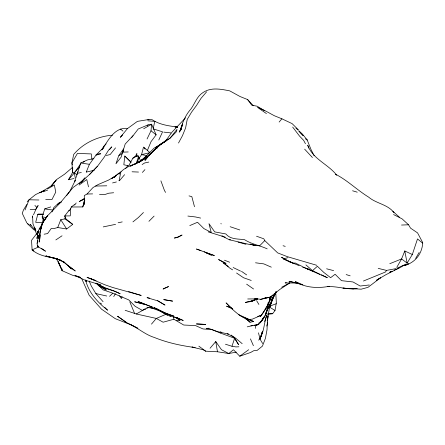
<?xml version="1.0" encoding="UTF-8"?>
<svg xmlns="http://www.w3.org/2000/svg" width="445" height="445" viewBox="0 0 445 445"><rect width="100%" height="100%" fill="white"/><g stroke="black" fill="none" stroke-linecap="round" stroke-linejoin="round"><path stroke-width="0.67" d="M38.303 230.961L36.968 238.392L38.303 230.961L41.774 224.681L40.022 233.108L39.199 241.98L40.623 234.849M119.099 180.525L119.093 180.826L120.817 171.993C127.615 164.717 138.929 163.988 146.388 157.53M258.239 323.587L261.526 320.917L261.538 320.1M32.568 217.199L32.585 215.925L32.969 223.835L35.044 229.008L34.704 227.517M37.324 243.332L37.402 240.639L37.625 242.592M72.735 167.876L72.591 172.471L68.469 179.741L74.037 178.517M267.328 322.336L267.017 329.784L265.426 338.283L262.45 346.115L257.104 350.426L253.733 350.716L250.624 352.484L239.772 356.211L233.436 349.748L228.791 353.53L217.466 351.772L205.718 351.194L202.998 349.698L191.995 347.061L195.088 347.551C181.193 345.715 167.476 342.789 154.46 337.516C145.359 334.718 138.189 328.188 129.69 324.144L137.433 328.082M81.496 278.214L89.15 295.224L101.443 309.103L115.327 318.715L130.563 324.627M136.71 156.078L136.865 153.303L135.163 157.018M267.662 305.042L267.69 304.536M44.127 234.198L47.621 233.569L51.225 228.496L54.034 228.552L57.75 227.512L66.628 228.986L72.724 224.391L64.937 218.884L65.148 217.394L64.731 215.947L70.26 215.897L70.705 208.727L71.267 207.003L74.526 204.528M255.519 328.416L255.73 325.801L258.645 324.372C264.703 318.603 267.723 310.894 268.151 302.633M267.528 321.001L267.918 316.428M268.085 314.47L268.196 313.163M267.99 314.331L272.624 313.708L275.016 310.471L276.334 302.889L275.722 291.837M147.056 138.979L151.005 130.78L151.595 124.222L148.09 124.878L138.234 128.983L131.47 137.778M39.199 241.98C39.533 232.691 40.851 222.722 47.587 215.714L60.164 202.948L73.091 187.473L82.892 180.481L80.35 182.812M84.773 200.261L84.372 204.411L84.294 195.533L87.031 194.02L92.938 187.612L98.134 184.553L108.391 180.164L116.123 175.68M267.89 315.933L267.406 320.695L269.18 309.436L272.234 299.797M147.946 120.829L154.76 121.335L153.308 128.177M130.819 161.78L124.784 156.045L123.838 164.772L129 165.868M267.534 306.138L266.677 309.019M38.198 238.642L38.659 235.288L37.002 243.754L38.148 247.153L32.112 249.906L31.534 240.35L38.298 231.517M53.406 209.856L53.756 207.604L58.634 203.137L61.254 201.974L58.506 203.482L57.616 204.494M220.442 331.631L220.192 332.971L234.615 338.272L238.57 344.608L233.831 336.932M123.104 151.389L123.571 148.936L118.648 155.817L115.961 163.788L121.129 157.118L125.19 144.035L132.983 135.703M71.267 207.003L82.826 206.936L84.722 198.848M43.41 218.456L42.375 222.717L35.7 222.316L37.742 214.423L38.331 214.039L43.276 214.167M143.518 147.056L141.549 154.676L138.946 158.498M266.783 326.09L267.456 323.559L267.239 320.1M422.75 243.32C421.621 254.679 415.068 262.344 404.533 265.654M82.826 206.936L84.711 200.005M262.528 331.191L260.086 339.279L262.678 343.551M262.533 331.403L260.086 339.279L258.495 332.827M389.792 263.69L401.579 258.951L407.114 263.084L412.331 254.512L417.51 238.915L422.655 243.154M50.724 206.925L44.75 208.911L42.158 216.932L43.349 219.836L44.277 220.542M225.465 344.224L231.979 346.271L234.615 338.272L231.344 335.079M136.27 163.387L138.434 156.885L138.078 155.433L134.201 157.102L132.966 158.481M264.63 321.512L266.956 314.793C263.713 323.098 264.436 332.888 258.684 340.164M122.102 296.643L121.413 298.606L119.588 295.797M272.24 299.518L269.659 306.833L275.666 292.332M259.963 338.606L262.506 331.403M93.856 158.576L87.426 159.939L80.779 162.987L74.716 181.438L75.305 180.269M52.043 211.881L52.71 210.062L53.6 209.05M182.567 124.505L180.308 130.585L179.229 132.137L181.504 128.772L180.308 130.585C182.289 122.742 185.448 115.122 190.905 109.036C194.904 103.529 196.746 96.699 202.764 92.721C210.758 87.003 220.865 89.106 229.759 90.88L240.027 96.515L247.609 99.569L253.422 105.782M276.3 291.553L269.637 304.73L265.353 314.765L268.363 306.95M57.75 227.512L60.77 219.702L64.937 218.884M25.053 209.957L29.042 199.777L35.628 194.543L44.517 190.41M86.319 171.97L89.378 164.327M262.55 319.321L263.034 318.103M182.739 123.944L179.958 130.863L182.75 124.372M412.331 254.512L404.783 250.974L401.579 258.951L396.74 267.406M68.869 210.997L70.705 208.727M147.373 150.46L151.044 141.638L156.134 134.835L151.595 124.222L143.657 128.772M272.496 299.179L274.571 294.24M265.726 307.873L264.975 309.648L260.342 316.673C265.659 310.354 268.624 302.606 272.379 295.352M265.353 314.765L269.637 304.73M270.755 298.395L267.056 306.522L270.916 297.577M267.056 306.522L267.606 305.248M33.503 214.818L36.868 207.175L38.159 205.534L36.991 207.598L34.921 205.451M268.635 306.349L269.714 303.935M158.798 139.991L162.575 131.842L153.163 128.844M136.431 163.471L139.124 157.992L138.434 156.885L135.842 156.395L133.027 157.869L129.039 165.206M75.372 180.303L69.887 191.211M270.527 296.815L269.314 299.257L271.011 296.381M271.333 300.453L271.873 299.379M274.521 294.234L271.105 300.915L275.956 292.087L272.19 298.823M101.849 149.943L103.735 146.316L106.116 143.907M78.009 171.62L77.107 173.322L81.318 172.527M178.506 143.029L182.467 135.68L185.609 127.926L187.217 119.432L191.495 112.235L196.54 105.409L201.04 98.323L206.652 91.776M119.394 174.145L119.877 173.25M113.753 296.598L115.377 293.65M262.322 319.727L263.879 316.912M265.415 314.142L266.366 312.418M415.647 258.417L419.14 252.443M26.895 204.405L23.496 209.923L22.25 213.344L26.845 222.945M395.855 268.652L386.521 270.41L385.503 271.99L363.448 281.023M43.771 221.354L41.869 224.18L40.128 231.734L42.815 222.344L41.869 224.18L47.587 215.714L44.533 220.225M260.464 322.419L263.841 317.624L261.326 321.034M123.571 151.05L121.296 154.265L118.999 155.505M261.526 320.917L265.353 315.516M89.579 164.083L95.436 155.9M171.158 133.255L166.797 139.352L164.205 142.011M74.665 205.073L76.201 202.965M79.16 183.791L89.573 174.451L97.555 166.213L104.13 157.285L108.558 150.16L111.795 146.85L109.676 149.531M66.789 195.344L69.175 192.134M36.651 208.054L35.628 209.411L30.165 209.589M125.751 168.416L127.76 165.74M69.22 210.129L64.731 215.947L66.016 218.94L72.724 224.391M115.539 147.868L110.165 154.537L106.294 155.494M171.67 132.521L185.509 117.853M147.2 125.935L148.09 124.878M119.783 180.325L124.6 174.668M210.062 348.235L215.764 341.554L221.482 349.72L228.791 353.53L236.295 352.123M279.137 122.064L281.908 118.815L292.12 123.627L298.5 129.968M151.456 324.132L156.334 318.436L165.657 314.415M68.469 179.741L74.337 172.966L80.428 164.094M40.818 227.15L39.121 229.075L40.873 227.122M80.523 182.867L84.967 177.894L80.912 182.355M142.372 172.438L144.925 169.634M79.833 166.708L73.953 173.133L74.337 172.966L77.274 174.818M148.046 156.718L145.014 160.411L148.613 155.583L154.86 149.336L161.73 143.401L170.062 138.173L176.442 131.714L176.965 129.384L170.062 138.173L160.111 144.825L144.436 159.232M148.958 155.733L153.063 151.306L161.73 143.401L160.111 144.825L167.142 139.597L163.771 142.456M27.217 201.735L29.042 199.777L38.91 199.994M89.573 174.451L97.555 166.213M256.548 236.239L263.785 238.787L264.775 240.589L259.591 245.857L248.238 244.194L229.281 239.749L221.888 235.956L223.179 236.401M148.925 221.326L154.098 216.092M122.675 134.974L120.306 137.316L127.398 128.644L137.383 121.379L148.936 119.488L152.129 119.699C159.772 124.795 168.933 125.974 177.722 127.042M143.446 212.499L138.339 217.549L132.938 221.899M163.671 142.673L166.469 139.991M109.576 296.314L112.663 293.355M156.595 148.569L157.524 147.701M95.775 155.233L98.551 153.825L100.781 153.77L95.775 155.233L103.913 147.156L102.372 149.247C108.335 140.119 114.643 126.97 127.698 128.416M305.921 264.892L312.512 270.666L317.38 266.277L323.832 272.435L330.607 277.697L335.124 274.259L341.487 280.661L352.974 281.958L360.183 286.029L369.261 284.984M147.851 156.256L151.272 153.28M139.04 162.297L146.611 155.806L141.532 160.667L139.04 162.297L140.603 161.14M72.24 167.659L64.536 174.234L56.487 179.602L51.186 186.438L56.098 180.136L50.83 186.127L40.573 192.463L39.399 192.691M141.788 160.283L142.823 159.466M144.881 157.836L146.427 156.612M165.351 141.432L166.424 140.587L165.301 141.338M239.772 356.211L248.66 349.737M115.361 176.548L114.309 177.355L115.889 175.286L121.018 171.809M141.749 160.356L143.763 158.826M221.293 332.131L220.192 332.971L211.959 329.628L202.97 328.944L195.5 325.579L183.735 325.034L173.884 319.243L163.098 322.208L156.334 318.436L136.281 313.975L125.156 310.299M141.643 160.372L143.724 158.826M79.082 185.064L86.758 179.519L88.505 186.839M62.044 235.783L55.853 239.933M116.256 175.363L111.317 178.745L116.178 175.675M117.358 174.612L119.555 173.111M164.172 142.083L155.667 147.479M290.134 282.731L280.022 289.3L270.154 297.11L260.653 299.335L257.544 298.901L247.715 298.973M83.104 162.358L84.706 161.318M144.18 158.431L134.117 164.5M142.127 164.55L144.686 162.948L148.769 162.091M376.392 280.3L380.586 277.736L368.009 287.337L361.19 289.194L349.503 288.455L350.793 288.477M84.567 198.392L79.243 201.602L84.383 198.809M255.942 298.979L252.365 301.109L245.329 302.483L248.666 301.565M163.198 142.789L154.048 148.196L141.532 160.667L137.705 162.553M256.465 298.684L252.365 301.109L257.355 298.767M376.987 279.944L385.976 274.671L402.058 266.522M47.426 189.053L54.385 185.014L55.747 192.112L51.965 199.549L45.707 199.349M136.281 313.975L144.987 309.041M281.652 287.248L289.762 282.948M40.573 192.463L44.105 190.788M82.075 200.133L84.455 199.021M134.229 164.5L137.839 162.848M148.903 307.4L142.333 310.404L135.135 306.31L128.766 299.919L113.72 293.494L103.09 289.851L97.221 283.921M397.341 268.079L406.229 264.03M134.084 164.517L135.942 163.682M394.203 270.143L398.987 268.124M390.221 271.984L392.089 271.205L389.564 272.251M404.828 265.281L408.477 263.796L402.03 266.21M43.454 191.823L46.441 190.432L47.465 190.454M147.673 119.966L148.936 119.488M269.915 306.11L276.262 303.713M252.482 300.52L248.816 301.877L257.344 299.168L253.339 300.275M254.317 299.835L257.371 298.706M189.787 225.582L197.524 222.272L203.91 228.613L211.219 232.418L208.972 223.674L214.674 231.889L225.876 233.975C230.393 239.594 238.053 238.832 244.466 239.638C251.447 244.144 259.73 245.406 267.189 248.861M257.661 316.49L261.421 315.21L252.265 319.176L248.889 319.477L241.724 316.512C235.744 312.98 230.927 307.807 226.093 302.878L232.067 308.936M94.218 170.274L86.28 172.093M247.253 326.847L252.821 325.484M284.288 258.623L287.898 257.677M112.563 182.94L116.379 181.955M115.567 224.347L103.257 226.894M260.653 299.335L270.154 297.11M245.429 318.375L250.034 322.258L253.583 321.485L238.687 314.643L245.812 318.954L253.583 321.485M118.136 222.756L122.23 221.905M112.49 135.208C97.783 136.27 83.221 143.095 73.686 154.448L71.929 162.87L72.591 172.471L74.337 172.966L75.16 177.583M254.117 325.234L258.645 324.372L254.267 325.529L250.88 325.851M329.255 286.302C317.914 288.51 305.47 287.854 295.385 281.652L302.917 284.839L288.994 281.257L297.032 283.059L285.128 282.909L286.413 282.781M329.139 286.346L327.286 286.647C337.299 286.007 347.156 289.995 357.246 288.577M264.714 298.067L266.071 297.928L264.764 298.039M113.631 192.735L108.758 193.213L105.32 194.382L99.502 194.398M43.276 214.234L37.742 214.423M254.273 298.906L255.586 298.801M208.983 328.249L206.436 328.399L209.578 328.738L217.249 331.536L228.285 334.084L227.184 333.505M238.87 346.777L235.933 346.911L231.979 346.271M122.792 152.145L128.232 151.951M401.529 225.042L408.555 224.786L410.551 228.152L417.566 232.896L422.722 242.608M95.564 186.049L106.761 185.804M87.031 194.02L92.616 193.892M229.281 239.749L230.605 239.749M176.704 320.472L179.975 320.472L178.54 319.082M38.765 231.356L37.458 231.35L37.552 233.247M267.968 313.642L272.624 313.708M349.503 288.455L350.832 288.477M132.082 171.787L138.495 172.059M163.788 132.121L171.369 132.96M177.655 127.237L174.974 126.925L177.01 127.214M187.89 216.059L195.472 216.954L200.634 218.083M255.525 262.789L263.818 263.885L271.311 267.172M46.625 217.527L42.158 216.932L44.227 220.269M38.732 231.522L37.458 231.35L38.059 232.518M54.78 258.078C46.82 256.848 38.376 255.386 32.112 249.906L33.87 251.008M44.75 208.911L52.71 210.062M80.779 162.987L88.983 164.255M146.906 155.555L141.549 154.676L149.948 152.624L144.002 147.495L145.07 149.081M149.748 298.172L147.034 297.655L157.819 300.892L164.989 305.075L157.48 300.581M146.772 307.189L154.621 308.808M89.189 281.068L91.359 286.168L95.859 293.583L106.711 296.014M378.211 268.374L386.521 270.41M69.242 266.455L75.244 270.983L62.15 261.065L64.241 262.422L56.854 258.851L45.935 255.992L61.021 260.342L55.402 258.3L61.538 260.815L55.297 258.272M112.107 290.212L102.061 286.747C107.818 289.762 114.51 290.429 120.15 293.778L112.702 290.363M326.613 268.797L333.617 270.627M45.935 255.992L56.854 258.851M189.019 195.895L191.834 196.64L194.487 206.73M169.45 315.883L177.46 318.019L175.664 317.407L183.223 320.511L176.582 317.502M316.868 265.326L287.32 256.654L277.68 252.899L264.775 240.589M238.075 242.124L245.979 244.299M170.708 316.122L167.326 315.232L154.209 307.573L167.403 314.893L160.528 311.227L149.982 307.35M220.792 223.696L221.354 223.852M283.048 245.74L285.228 246.363M208.154 231.856L225.215 237.168M352.568 190.772L357.24 192.184M346.16 274.582L350.165 275.822M250.079 244.038L255.28 245.679L252.371 244.694M230.137 226.711L239.777 229.959M230.404 307.495L226.544 306.171L232.613 308.902M95.024 280.278L91.803 279.176L96.131 280.823M91.848 279.104L87.02 277.413L91.915 279.126M200.923 250.591L196.423 249.016L214.362 255.586L205.445 252.437L211.542 255.241L204.133 251.714M152.39 306.933L145.198 304.458L134.635 301.793L145.565 304.575L138 301.482C150.221 305.865 161.668 312.067 173.956 316.173L166.224 313.525L156.74 308.658M251.247 280.461L243.543 277.752L236.573 273.024M144.936 308.975L145.432 309.147M294.479 263.429L288.716 261.371L283.126 258.773L292.843 262.995M75.516 275.611L80.495 277.396L72.557 275.26L62.261 270.755L56.382 258.539M154.76 121.335L155.083 121.457M306.154 268.285L302.511 266.878L327.336 277.702L321.373 274.754M309.631 269.642L307.206 268.708L309.57 269.709M74.988 275.583L84.923 280.133L100.576 284.9L98.657 284.088M224.447 260.203L229.648 262.238M299.118 265.637L288.716 261.371L292.855 263.023M128.594 291.586L141.193 295.447L112.696 287.492L104.981 284.811L89.923 278.425M281.908 118.815L274.343 115.728L265.226 110.794L257.449 107.323L266.427 113.586M306.761 268.519L308.646 269.314M309.898 269.842L311.784 270.638M311.339 270.454L313.703 271.45M233.147 267.528L240.55 271.077M35.544 230.538L33.698 229.653L27.245 223.501M312.512 270.666L319.905 274.248M294.735 262.784L302.111 266.383M126.903 322.82L117.591 316.261L126.903 322.82L135.48 327.125M136.704 327.737L137.928 328.354M393.591 214.568L402.035 218.818L408.555 224.786M227.3 333.605L235.522 338.072L242.18 343.668M283.56 258.378L281.513 257.266L290.379 262.133M95.936 283.109L104.836 288.087L97.461 283.921L104.035 287.748L102.962 286.914M264.274 110.527L257.149 106.227L251.748 105.159L247.609 99.569M269.225 306.939L275.016 310.471M232.663 269.876L230.004 268.252L222.984 262.6L228.257 266.477M174.579 316.923L179.975 320.472M103.485 288.065L106.299 289.995L99.046 286.04L96.053 283.237M241.49 271.328L246.636 274.888M246.63 284.171L253.567 288.994M230.221 307.078L232.718 308.83M41.663 248.482L45.512 251.219L38.387 246.908L37.263 245.356M198.859 346.16L205.718 351.194M27.701 223.668L29.337 224.914M305.626 138.823L307.228 140.053L310.972 149.409L314.153 155.767M31.189 225.315L30.149 224.497L36.039 231.005M151.005 130.78L156.134 134.835M120.439 129.028L122.954 131.108M306.043 139.062L307.228 140.053L302.428 134.09L298.923 130.858M63.963 261.771L71.417 269.002L67.607 265.214M392.818 211.286L399.376 217.149M246.113 318.665L250.034 322.258M295.919 128.088L297.922 129.934M100.531 303.034L101.471 303.991M104.759 307.334L107.579 310.198C97.8 302.522 88.344 292.315 85.612 279.883M124.784 156.045L131.119 162.531M298.784 131.058L303.084 135.514L299.963 132.182M336.515 175.18L335.641 174.268C347.601 180.447 357.207 190.098 368.627 197.124C376.298 203.665 387.851 204.338 394.003 212.688M304.636 149.153L312.401 157.502M103.09 301.699L95.859 293.583M336.498 174.874C327.832 164.077 312.702 158.937 307.723 145.226L308.858 148.085M292.671 127.07L299.541 136.098L303.696 140.425L305.442 143.752M60.77 219.702L66.628 228.986M256.598 300.648L258.895 304.463M165.585 192.407L164.489 190.582L160.895 180.854M139.124 157.992L140.831 160.995M35.478 229.854L34.638 228.118L36.623 234.482M58.345 261.899L62.261 270.755L61.927 268.869M58.245 261.588L62.261 270.755M250.452 338.895L253.4 345.698M129.818 301.899L134.54 313.308M85.629 280.344L86.074 281.529M85.852 280.255L86.146 281.496M404.783 250.974L407.114 263.084M72.285 164.733L71.929 162.87L77.424 153.425L91.325 153.92L91.915 159.304M215.764 341.554L217.466 351.772M173.494 316.656L173.884 319.243M37.997 245.851L38.148 247.153M181.955 235.066L177.633 237.458L174.334 238.058L178 236.968L181.955 235.066M164.644 288.232L163.093 289.061L168.522 286.563L164.644 288.232M132.871 165.056L130.374 166.18L132.844 165.073M205.718 324.433L196.529 323.943L205.718 324.433M353.541 288.833L343.078 288.143L353.541 288.833M164.761 299.769L163.71 299.641L172.632 301.137L164.761 299.769M225.949 263.423L218.651 259.591L225.949 263.423"/></g></svg>
